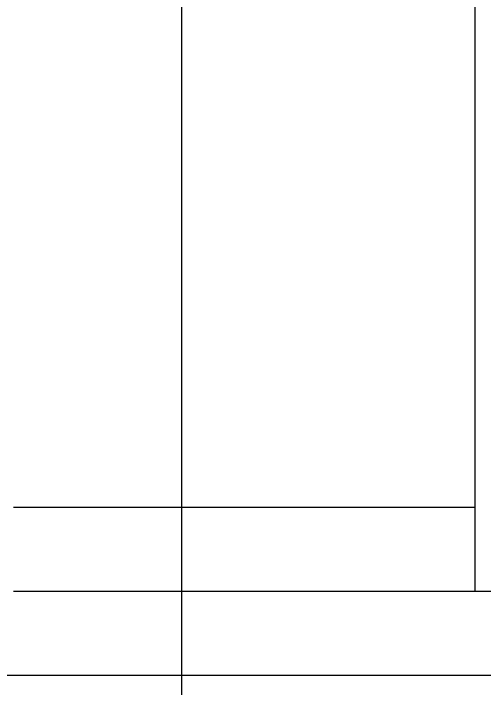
# Model space of a CAD drawing. Extents: x 152195838 to 160350639, y 364657247 to 370318102.
# Drawn here: x 157579422 to 157579702.5, y 365011723.9 to 365012126 of the extents above; entities that cross this region are included whole.
import ezdxf

# ---------------------------------------------------------------- set-up
doc = ezdxf.new("R2010")
doc.units = 0
doc.header["$MEASUREMENT"] = 0
doc.layers.add('4A.TEC 마감선 1', color=6, linetype='CONTINUOUS')
doc.layers.add('4A.TEC 벽체 3', color=4, linetype='CONTINUOUS')

# ---------------------------------------------------------------- blocks, each defined once
blk = doc.blocks.new('zw$BB1D')
at = {"layer": '4A.TEC 마감선 1'}
blk.add_line((211.9999999403954, 427.000000089407), (212, 702.0000000298023), dxfattribs=at)
at = {"layer": '4A.TEC 벽체 3', "linetype": 'Continuous'}
for p, q in [((261.9999999403954, 427.000000089407), (262, 801.9999996125698)), ((312, 326.9999995827675), (312, 801.9999996721745))]:
    blk.add_line(p, q, dxfattribs=at)
at = {"layer": '4A.TEC 벽체 3'}
for p, q in [((262, 702.0000000298023), (-412.9999999403954, 702)), ((3437, 702.0000000298023), (2762, 702))]:
    blk.add_line(p, q, dxfattribs=at)
blk = doc.blocks.new('aq9q7q')
at = {"layer": '4A.TEC 벽체 3'}
for p in [(1972188.773665777, 826410.8338572367), (1975363.773665793, 826410.8338572367)]:
    blk.add_blockref('zw$BB1D', p, dxfattribs=at)

msp = doc.modelspace()

# ---------------------------------------------------------------- linework, layer by layer
at = {"layer": '4A.TEC 벽체 3'}
msp.add_lwpolyline([(157579522.004577, 365070131.8958187), (157579522.004577, 364983031.8958186)], dxfattribs=at)

# ---------------------------------------------------------------- block references
at = {"layer": '4A.TEC 벽체 3', "linetype": 'ByBlock', "ltscale": 0.1, "rotation": 270}
msp.add_blockref('aq9q7q', (156752584.1707197, 366987407.6694844), dxfattribs=at)

doc.saveas('drawing.dxf')
